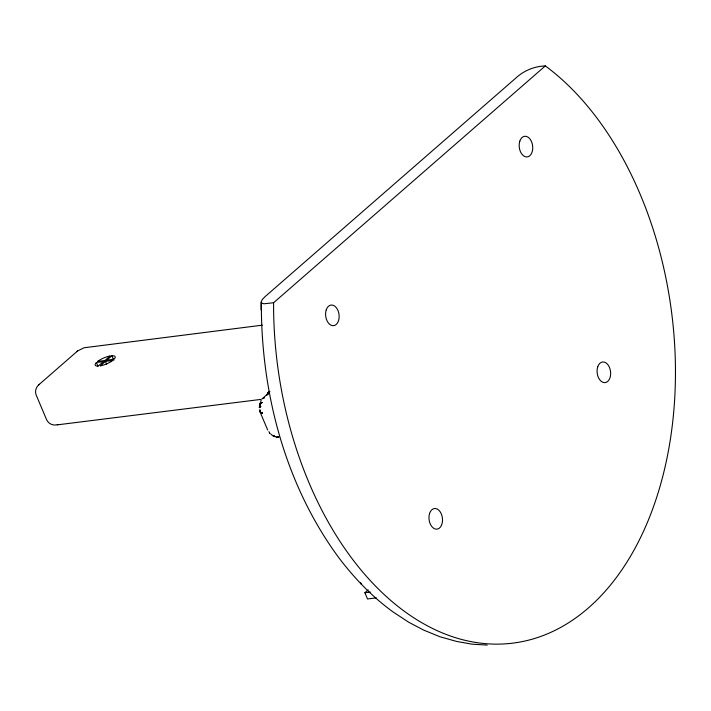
<?xml version="1.0" encoding="UTF-8"?>
<svg xmlns="http://www.w3.org/2000/svg" width="711" height="711" viewBox="0 0 711 711"><rect width="100%" height="100%" fill="white"/><g stroke="black" fill="none" stroke-linecap="round" stroke-linejoin="round"><path stroke-width="1.07" d="M269.878 391.326L269.016 391.717L268.482 393.574A8.265 5.777 48.9 0 0 268.136 394.552M261.293 309.703L261.346 302.237C260.937 392.721 285.191 485.302 339.485 558.633L340.187 559.513C355.367 579.287 372.902 597.32 393.112 611.984L408.745 622.249L423.516 630.035L439.993 636.772L456.782 641.482L472.024 644.166L487.231 645.09M266.918 395.263L267.549 393.227L269.016 391.717M262.128 402.488L259.595 403.821L259.986 405.697L259.639 403.626L262.128 402.488L259.639 403.626L260.013 405.572M261.284 301.873L262.155 299.722L264.856 296.825L517.741 76.406C525.438 69.962 535.276 66.265 545.319 65.91A307.134 198.804 82.8 0 1 669.611 444.028A307.134 198.804 82.8 0 1 449.672 635.732A307.134 198.804 82.8 0 1 273.584 302.753L263.985 303.784L261.977 303.233L261.284 301.873L261.31 310.005M105.512 361.064C102.535 361.801 107.708 359.668 104.988 361.277M261.115 400.222L260.395 403.013M105.628 360.992L105.121 361.232M261.861 399.084L269.718 392.054A8.265 5.777 48.9 0 0 269.016 392.73L268.109 392.481M96.385 362.521L96.083 362.841A10.869 3.306 -22.9 0 0 97.994 366.147L103.664 361.606L96.385 362.521L97.94 366.209M262.332 325.167L83.978 347.777L77.579 350.985L38.616 384.953C35.897 387.397 34.75 391.503 36.137 394.934L46.526 419.526C47.984 423.223 52.072 425.48 55.973 424.991M105.45 361.384L100.26 365.898L100.846 365.783A10.869 3.306 -22.9 0 0 112.267 360.806L112.729 360.468L105.45 361.384L106.614 364.148M111.911 355.749L106.721 360.273L114.302 359.028A10.869 3.306 -22.9 0 0 112.391 355.731L111.911 355.749L113.858 360.353M273.584 302.753L545.319 65.91M376.279 597.871L367.516 598.973L364.885 592.752L368.191 589.863M76.824 351.652L77.579 350.985M38.616 384.953L39.372 384.296M260.084 409.794C259.968 411.411 259.044 409.536 260.182 410.46M260.244 406.87L259.328 407.163L260.946 406.488L259.151 407.11L259.808 407.714M56.907 424.911L260.884 399.404M364.885 592.752L370.307 592.067M278.934 437.096L276.437 437.114M274.517 436.421L273.459 435.701L275.379 436.874L273.593 435.719M267.549 393.227L268.482 393.574L267.62 393.112M268.189 392.374L269.016 392.73L268.918 391.788M272.9 435.896L270.731 434.012M269.46 433.088L269.913 433.426L268.918 431.657M360.628 582.682L361.384 584.46M260.262 412.442L267.7 430.048M260.235 411.607L260.066 411.171L260.235 411.607M264.11 397.929L263.239 398.169L264.11 397.929M110.125 355.971L104.935 360.495L97.656 361.41L98.118 361.072A10.869 3.306 -22.9 0 1 109.538 356.087L110.125 355.971M57.875 424.529L57.182 424.627L57.875 424.529M277.814 437.114L276.606 437.132L278.374 437.105L277.814 437.114M262.457 413.1L262.163 412.416L262.457 413.1M261.666 413.082L261.381 412.407L261.666 413.082M260.155 412.06L259.959 411.562L260.155 412.06M597.72 366.849A10.398 6.728 82.8 0 0 604.394 382.642A10.398 6.728 82.8 0 0 609.469 367.418A10.398 6.728 82.8 0 0 597.72 366.849M429.604 513.386A10.398 6.728 82.8 0 0 436.278 529.18A10.398 6.728 82.8 0 0 441.344 513.955A10.398 6.728 82.8 0 0 429.604 513.386M326.225 309.889A10.398 6.728 82.8 0 0 332.899 325.691A10.398 6.728 82.8 0 0 337.965 310.467A10.398 6.728 82.8 0 0 326.225 309.889M519.812 141.151A10.398 6.728 82.8 0 0 526.487 156.953A10.398 6.728 82.8 0 0 531.561 141.729A10.398 6.728 82.8 0 0 519.812 141.151"/></g></svg>
